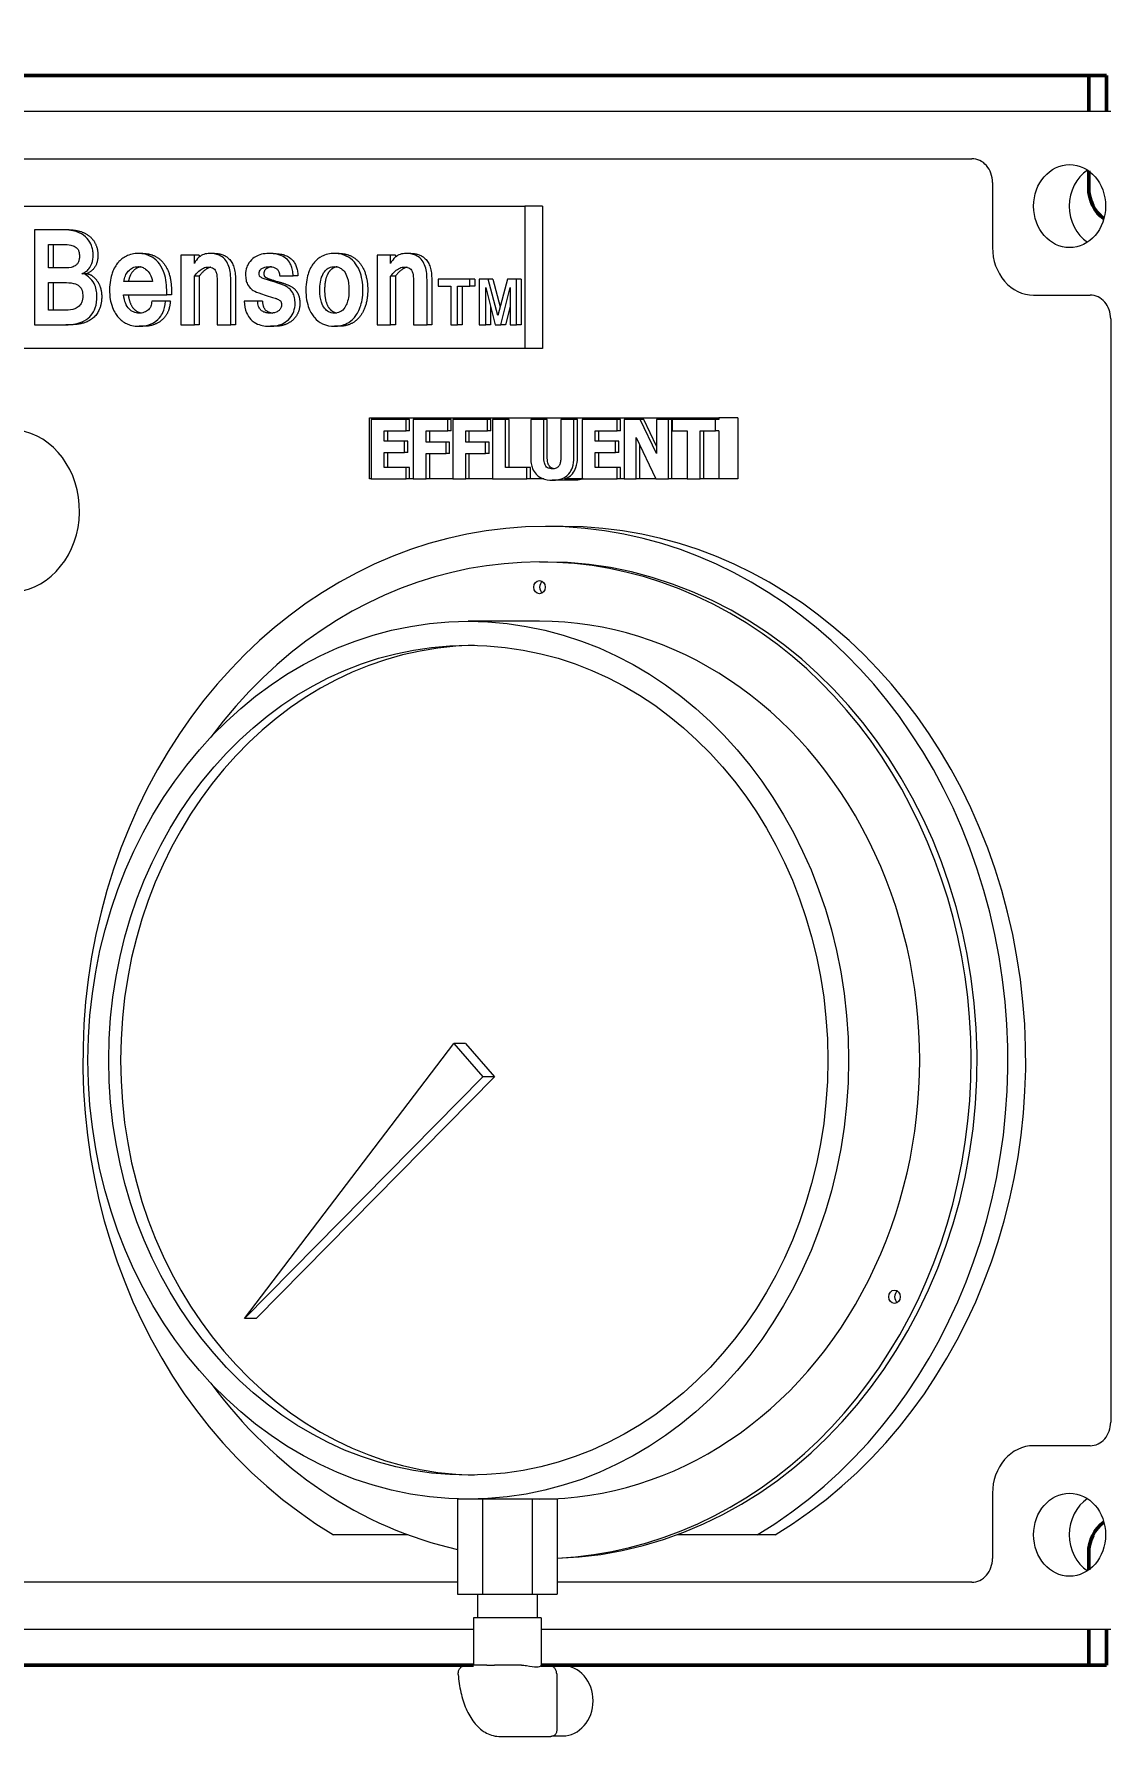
# Model space of a CAD drawing. Header units: inches. Extents: x 17 to 469, y 7 to 301.
# Drawn here: x 348.04 to 353.71, y 99.91 to 108.95 of the extents above; entities that cross this region are included whole.
import ezdxf

# ---------------------------------------------------------------- set-up
doc = ezdxf.new("R2010")
doc.units = ezdxf.units.IN
doc.header["$LTSCALE"] = 14
doc.header["$MEASUREMENT"] = 0
doc.layers.add('Dimension (ANSI)', color=7, linetype='Continuous', lineweight=25)
doc.layers.add('Visible (ANSI)', color=7, linetype='Continuous', lineweight=50)
doc.styles.add('MEMCOR Medium', font='arial.ttf')
doc.dimstyles.new('Default (ANSI)', dxfattribs={"dimscale": 14, "dimtxt": 0.15, "dimasz": 0.098425, "dimexe": 0.125, "dimexo": 0.0625, "dimgap": 0.031496, "dimtad": 0, "dimtih": 1, "dimtoh": 1, "dimdec": 4, "dimrnd": 1e-08, "dimzin": 3, "dimdsep": 46, "dimlunit": 5, "dimtxsty": 'MEMCOR Medium', "dimcen": 0.09, "dimdle": 0.393701, "dimclrd": 256, "dimclre": 256, "dimclrt": 256, "dimadec": 0, "dimazin": 1, "dimtfac": 0.8, "dimtofl": 0, "dimtmove": 0, "dimatfit": 3, "dimfxl": 1, "dimfrac": 1, "dimtolj": 1, "dimtzin": 4, "dimlwd": -1, "dimlwe": -1, "dimarcsym": 0})

# ---------------------------------------------------------------- blocks, each defined once
blk = doc.blocks.new('*D28')
at = {"layer": 'Defpoints', "color": 0, "transparency": 16777216}
for p in [(299.5042, 132.7444), (359.2261, 132.7444), (339.5666, 40.2294)]:
    blk.add_point(p, dxfattribs=at)
at = {"layer": 'Dimension (ANSI)', "transparency": 16777216}
for p, q in [((358.3511, 132.7444), (297.7542, 132.7444)), ((299.5042, 131.3664), (299.5042, 93.6457)), ((299.5042, 41.6073), (299.5042, 79.328)), ((338.6916, 40.2294), (297.7542, 40.2294))]:
    blk.add_line(p, q, dxfattribs=at)
for points in [[(299.2746, 131.3664), (299.7339, 131.3664), (299.5042, 132.7444)], [(299.2746, 41.6073), (299.7339, 41.6073), (299.5042, 40.2294)]]:
    blk.add_solid(points, dxfattribs=at)
at = {"layer": 'Dimension (ANSI)', "transparency": 16777216, "char_height": 2.1, "attachment_point": 5, "style": 'MEMCOR Medium'}
for s, insert in [('\\A1; \\fArial|b0|i0;92{\\H0.8x;\\S1#2;} in', (299.5042, 88.6326)), ('\\A1;[2349.9 mm]{\\P\\fArial|b0|i0;SHIPPING HEIGHT\\P\\fArial|b0|i0;REF.}', (299.5042, 81.4737))]:
    blk.add_mtext(s, dxfattribs=dict(at, insert=insert))

msp = doc.modelspace()

# ---------------------------------------------------------------- linework, layer by layer
at = {"layer": 'Visible (ANSI)'}
for p, q in [((353.595757, 108.729368), (342.510632, 108.729368)), ((353.595757, 108.541868), (353.595757, 108.729368)), ((353.595757, 108.729368), (353.689507, 108.729368)), ((353.689507, 108.729368), (353.689507, 108.541868)), ((353.595757, 108.139368), (353.595757, 108.227102)), ((353.595757, 100.856634), (353.595757, 100.944368)), ((353.595757, 100.354368), (353.595757, 100.541868)), ((353.689507, 100.541868), (353.689507, 100.354368)), ((344.97408, 100.354368), (350.356439, 100.354368)), ((350.711437, 100.354368), (353.595757, 100.354368)), ((353.689507, 100.354368), (353.595757, 100.354368))]:
    msp.add_line(p, q, dxfattribs=at)
at = {"layer": 'Visible (ANSI)', "linetype": 'Continuous', "lineweight": 18}
for p, q in [((342.020148, 108.541868), (353.711491, 108.541868)), ((342.750857, 108.291833), (352.980782, 108.291833)), ((353.089036, 108.166833), (353.089036, 107.823118)), ((345.105364, 108.041833), (350.626276, 108.041833)), ((350.626276, 108.041833), (350.626276, 107.291833)), ((350.720026, 108.041833), (350.626276, 108.041833)), ((350.720026, 108.041833), (350.720026, 107.291833)), ((348.044216, 107.916833), (348.044216, 107.416833)), ((348.200679, 107.916833), (348.044216, 107.916833)), ((348.225679, 107.916833), (348.200679, 107.916833)), ((348.117408, 107.83991), (348.19542, 107.83991)), ((348.117408, 107.715922), (348.117408, 107.83991)), ((348.142408, 107.83991), (348.142408, 107.715922)), ((348.614678, 107.792339), (348.589678, 107.792339)), ((348.885763, 107.784242), (348.814324, 107.784242)), ((348.814324, 107.784242), (348.814324, 107.416833)), ((348.885763, 107.740214), (348.885763, 107.784242)), ((348.910763, 107.784242), (348.885763, 107.784242)), ((348.910763, 107.784242), (348.910763, 107.772955)), ((348.991405, 107.792339), (348.966405, 107.792339)), ((349.301514, 107.792339), (349.276514, 107.792339)), ((349.648439, 107.792339), (349.623439, 107.792339)), ((349.919523, 107.784242), (349.848085, 107.784242)), ((349.848085, 107.784242), (349.848085, 107.416833)), ((349.944523, 107.784242), (349.919523, 107.784242)), ((349.919523, 107.740214), (349.919523, 107.784242)), ((349.944523, 107.784242), (349.944523, 107.772955)), ((350.025165, 107.792339), (350.000165, 107.792339)), ((348.200241, 107.715922), (348.117408, 107.715922)), ((348.318887, 107.685578), (348.293887, 107.685578)), ((348.885763, 107.416833), (348.885763, 107.6724)), ((348.910763, 107.6724), (348.885763, 107.6724)), ((348.910763, 107.6724), (348.910763, 107.416833)), ((349.335243, 107.67493), (349.405804, 107.67493)), ((349.430804, 107.67493), (349.405804, 107.67493)), ((349.944523, 107.6724), (349.919523, 107.6724)), ((349.919523, 107.416833), (349.919523, 107.6724)), ((349.944523, 107.6724), (349.944523, 107.416833)), ((348.117408, 107.639505), (348.200679, 107.639505)), ((348.117408, 107.493756), (348.117408, 107.639505)), ((348.142408, 107.639505), (348.142408, 107.493756)), ((348.665499, 107.644566), (348.513857, 107.644566)), ((348.740005, 107.575234), (348.740005, 107.600031)), ((348.765005, 107.600031), (348.765005, 107.575234)), ((349.005411, 107.651145), (349.005411, 107.416833)), ((349.077287, 107.416833), (349.077287, 107.653675)), ((349.102287, 107.653675), (349.102287, 107.416833)), ((350.039172, 107.651145), (350.039172, 107.416833)), ((350.111048, 107.416833), (350.111048, 107.653675)), ((350.136048, 107.653675), (350.136048, 107.416833)), ((350.337255, 107.656833), (350.170431, 107.656833)), ((350.170431, 107.656833), (350.170431, 107.61991)), ((350.170431, 107.61991), (350.236067, 107.61991)), ((350.236067, 107.61991), (350.236067, 107.416833)), ((350.271199, 107.61991), (350.337255, 107.61991)), ((350.271199, 107.416833), (350.271199, 107.61991)), ((350.296199, 107.61991), (350.296199, 107.416833)), ((350.362255, 107.656833), (350.337255, 107.656833)), ((350.337255, 107.61991), (350.337255, 107.656833)), ((350.362255, 107.61991), (350.337255, 107.61991)), ((350.362255, 107.656833), (350.362255, 107.61991)), ((350.4334, 107.656833), (350.386277, 107.656833)), ((350.386277, 107.656833), (350.386277, 107.416833)), ((350.419937, 107.612622), (350.469163, 107.416833)), ((350.419937, 107.416833), (350.419937, 107.612622)), ((350.4584, 107.656833), (350.4334, 107.656833)), ((350.4841, 107.46493), (350.4334, 107.656833)), ((350.4584, 107.656833), (350.496702, 107.511855)), ((350.53564, 107.656833), (350.4841, 107.46493)), ((350.499246, 107.416833), (350.548683, 107.612622)), ((350.582553, 107.656833), (350.53564, 107.656833)), ((350.548683, 107.612622), (350.548683, 107.416833)), ((350.607553, 107.656833), (350.582553, 107.656833)), ((350.582553, 107.416833), (350.582553, 107.656833)), ((350.607553, 107.656833), (350.607553, 107.416833)), ((348.208568, 107.493756), (348.117408, 107.493756)), ((348.51298, 107.575234), (348.740005, 107.575234)), ((348.734307, 107.541327), (348.661116, 107.541327)), ((348.759307, 107.541327), (348.734307, 107.541327)), ((348.765005, 107.575234), (348.740005, 107.575234)), ((349.219539, 107.541327), (349.1481, 107.541327)), ((349.244539, 107.541327), (349.219539, 107.541327)), ((350.444937, 107.51319), (350.444937, 107.416833)), ((350.548683, 107.513613), (350.524246, 107.416833)), ((353.305542, 107.573118), (353.603208, 107.573118)), ((348.044216, 107.416833), (348.208568, 107.416833)), ((348.233568, 107.416833), (348.208568, 107.416833)), ((348.619937, 107.408736), (348.594937, 107.408736)), ((348.814324, 107.416833), (348.885763, 107.416833)), ((348.910763, 107.416833), (348.885763, 107.416833)), ((349.005411, 107.416833), (349.077287, 107.416833)), ((349.102287, 107.416833), (349.077287, 107.416833)), ((349.311156, 107.408736), (349.286156, 107.408736)), ((349.648439, 107.408736), (349.623439, 107.408736)), ((349.848085, 107.416833), (349.919523, 107.416833)), ((349.944523, 107.416833), (349.919523, 107.416833)), ((350.039172, 107.416833), (350.111048, 107.416833)), ((350.136048, 107.416833), (350.111048, 107.416833)), ((350.236067, 107.416833), (350.271199, 107.416833)), ((350.296199, 107.416833), (350.271199, 107.416833)), ((350.386277, 107.416833), (350.419937, 107.416833)), ((350.444937, 107.416833), (350.419937, 107.416833)), ((350.469163, 107.416833), (350.499246, 107.416833)), ((350.524246, 107.416833), (350.499246, 107.416833)), ((350.548683, 107.416833), (350.582553, 107.416833)), ((350.607553, 107.416833), (350.582553, 107.416833)), ((353.711461, 107.448118), (353.711461, 101.635618)), ((350.626276, 107.291833), (346.025799, 107.291833)), ((350.720026, 107.291833), (350.626276, 107.291833)), ((349.808097, 106.926833), (351.648401, 106.926833)), ((349.808097, 106.604333), (349.808097, 106.926833)), ((350.000664, 106.917333), (349.817464, 106.917333)), ((349.817464, 106.917333), (349.817464, 106.604333)), ((350.019414, 106.917333), (350.000664, 106.917333)), ((350.000664, 106.857726), (350.000664, 106.917333)), ((350.019414, 106.857726), (350.019414, 106.917333)), ((350.220228, 106.917333), (350.038785, 106.917333)), ((350.038785, 106.917333), (350.038785, 106.604333)), ((350.238978, 106.917333), (350.220228, 106.917333)), ((350.220228, 106.857726), (350.220228, 106.917333)), ((350.238978, 106.857726), (350.238978, 106.917333)), ((350.428809, 106.917333), (350.247366, 106.917333)), ((350.247366, 106.917333), (350.247366, 106.604333)), ((350.447559, 106.917333), (350.428809, 106.917333)), ((350.428809, 106.857726), (350.428809, 106.917333)), ((350.447559, 106.857726), (350.447559, 106.917333)), ((350.524042, 106.917333), (350.455946, 106.917333)), ((350.455946, 106.917333), (350.455946, 106.604333)), ((350.542792, 106.917333), (350.524042, 106.917333)), ((350.524042, 106.66394), (350.524042, 106.917333)), ((350.542792, 106.66394), (350.542792, 106.917333)), ((350.725374, 106.917333), (350.657278, 106.917333)), ((350.657278, 106.917333), (350.657278, 106.717459)), ((350.744124, 106.917333), (350.725374, 106.917333)), ((350.725374, 106.722025), (350.725374, 106.917333)), ((350.744124, 106.722025), (350.744124, 106.917333)), ((350.884411, 106.917333), (350.816315, 106.917333)), ((350.816315, 106.917333), (350.816315, 106.722025)), ((350.884411, 106.717713), (350.884411, 106.917333)), ((350.903161, 106.917333), (350.884411, 106.917333)), ((350.903161, 106.717713), (350.903161, 106.917333)), ((351.111883, 106.917333), (350.928683, 106.917333)), ((350.928683, 106.917333), (350.928683, 106.604333)), ((351.130633, 106.917333), (351.111883, 106.917333)), ((351.111883, 106.857726), (351.111883, 106.917333)), ((351.130633, 106.857726), (351.130633, 106.917333)), ((351.233477, 106.917333), (351.150004, 106.917333)), ((351.150004, 106.917333), (351.150004, 106.604333)), ((351.252227, 106.917333), (351.233477, 106.917333)), ((351.320024, 106.738005), (351.233477, 106.917333)), ((351.320024, 106.776855), (351.252227, 106.917333)), ((351.382189, 106.917333), (351.320024, 106.917333)), ((351.320024, 106.917333), (351.320024, 106.738005)), ((351.400939, 106.917333), (351.382189, 106.917333)), ((351.382189, 106.604333), (351.382189, 106.917333)), ((351.400939, 106.604333), (351.400939, 106.917333)), ((351.629651, 106.917333), (351.4012, 106.917333)), ((351.4012, 106.917333), (351.4012, 106.857726)), ((351.648401, 106.917333), (351.629651, 106.917333)), ((351.629651, 106.857726), (351.629651, 106.917333)), ((351.648401, 106.926833), (351.648401, 106.917333)), ((351.748401, 106.926833), (351.648401, 106.926833)), ((351.748401, 106.926833), (351.748401, 106.917333)), ((351.748401, 106.917333), (351.748401, 106.604333)), ((349.88512, 106.802685), (349.88512, 106.857726)), ((349.88512, 106.857726), (350.000664, 106.857726)), ((349.991658, 106.802685), (349.88512, 106.802685)), ((349.90387, 106.802685), (349.90387, 106.857726)), ((350.010408, 106.802685), (349.991658, 106.802685)), ((349.991658, 106.743078), (349.991658, 106.802685)), ((350.019414, 106.857726), (350.000664, 106.857726)), ((350.010408, 106.743078), (350.010408, 106.802685)), ((350.106442, 106.798626), (350.106442, 106.857726)), ((350.106442, 106.857726), (350.220228, 106.857726)), ((350.211222, 106.798626), (350.106442, 106.798626)), ((350.125192, 106.798626), (350.125192, 106.857726)), ((350.211222, 106.739019), (350.211222, 106.798626)), ((350.229972, 106.798626), (350.211222, 106.798626)), ((350.238978, 106.857726), (350.220228, 106.857726)), ((350.229972, 106.739019), (350.229972, 106.798626)), ((350.315022, 106.857726), (350.428809, 106.857726)), ((350.315022, 106.798626), (350.315022, 106.857726)), ((350.419802, 106.798626), (350.315022, 106.798626)), ((350.333772, 106.798626), (350.333772, 106.857726)), ((350.419802, 106.739019), (350.419802, 106.798626)), ((350.438552, 106.798626), (350.419802, 106.798626)), ((350.447559, 106.857726), (350.428809, 106.857726)), ((350.438552, 106.739019), (350.438552, 106.798626)), ((350.99634, 106.802685), (350.99634, 106.857726)), ((350.99634, 106.857726), (351.111883, 106.857726)), ((351.102877, 106.802685), (350.99634, 106.802685)), ((351.01509, 106.802685), (351.01509, 106.857726)), ((351.121627, 106.802685), (351.102877, 106.802685)), ((351.102877, 106.743078), (351.102877, 106.802685)), ((351.130633, 106.857726), (351.111883, 106.857726)), ((351.121627, 106.743078), (351.121627, 106.802685)), ((351.212169, 106.604333), (351.212169, 106.822469)), ((351.212169, 106.822469), (351.316729, 106.604333)), ((351.230919, 106.604333), (351.230919, 106.783352)), ((351.4012, 106.857726), (351.481377, 106.857726)), ((351.481377, 106.857726), (351.481377, 106.604333)), ((351.549473, 106.604333), (351.549473, 106.857726)), ((351.549473, 106.857726), (351.629651, 106.857726)), ((351.568223, 106.604333), (351.568223, 106.857726)), ((351.648401, 106.857726), (351.629651, 106.857726)), ((351.648401, 106.857726), (351.648401, 106.604333)), ((349.88512, 106.66394), (349.88512, 106.743078)), ((349.88512, 106.743078), (349.991658, 106.743078)), ((349.90387, 106.66394), (349.90387, 106.743078)), ((350.010408, 106.743078), (349.991658, 106.743078)), ((350.106442, 106.604333), (350.106442, 106.739019)), ((350.106442, 106.739019), (350.211222, 106.739019)), ((350.125192, 106.604333), (350.125192, 106.739019)), ((350.229972, 106.739019), (350.211222, 106.739019)), ((350.315022, 106.604333), (350.315022, 106.739019)), ((350.315022, 106.739019), (350.419802, 106.739019)), ((350.333772, 106.604333), (350.333772, 106.739019)), ((350.438552, 106.739019), (350.419802, 106.739019)), ((350.99634, 106.743078), (351.102877, 106.743078)), ((350.99634, 106.66394), (350.99634, 106.743078)), ((351.01509, 106.66394), (351.01509, 106.743078)), ((351.121627, 106.743078), (351.102877, 106.743078)), ((349.817464, 106.604333), (349.808097, 106.604333)), ((349.817464, 106.604333), (350.000664, 106.604333)), ((350.000664, 106.66394), (349.88512, 106.66394)), ((350.000664, 106.604333), (350.000664, 106.66394)), ((350.019414, 106.66394), (350.000664, 106.66394)), ((350.019414, 106.604333), (350.000664, 106.604333)), ((350.019414, 106.604333), (350.019414, 106.66394)), ((350.038785, 106.604333), (350.019414, 106.604333)), ((350.038785, 106.604333), (350.106442, 106.604333)), ((350.125192, 106.604333), (350.106442, 106.604333)), ((350.247366, 106.604333), (350.125192, 106.604333)), ((350.247366, 106.604333), (350.315022, 106.604333)), ((350.333772, 106.604333), (350.315022, 106.604333)), ((350.455946, 106.604333), (350.333772, 106.604333)), ((350.455946, 106.604333), (350.63673, 106.604333)), ((350.63673, 106.66394), (350.524042, 106.66394)), ((350.65548, 106.66394), (350.63673, 106.66394)), ((350.63673, 106.604333), (350.63673, 106.66394)), ((350.65548, 106.604333), (350.63673, 106.604333)), ((350.65548, 106.604333), (350.65548, 106.66394)), ((350.725398, 106.604333), (350.65548, 106.604333)), ((350.889595, 106.597738), (350.770845, 106.597738)), ((350.928683, 106.604333), (350.835558, 106.604333)), ((350.928683, 106.604333), (351.111883, 106.604333)), ((351.111883, 106.66394), (350.99634, 106.66394)), ((351.130633, 106.66394), (351.111883, 106.66394)), ((351.111883, 106.604333), (351.111883, 106.66394)), ((351.130633, 106.604333), (351.111883, 106.604333)), ((351.130633, 106.604333), (351.130633, 106.66394)), ((351.150004, 106.604333), (351.130633, 106.604333)), ((351.150004, 106.604333), (351.212169, 106.604333)), ((351.230919, 106.604333), (351.212169, 106.604333)), ((351.316729, 106.604333), (351.230919, 106.604333)), ((351.316729, 106.604333), (351.382189, 106.604333)), ((351.400939, 106.604333), (351.382189, 106.604333)), ((351.481377, 106.604333), (351.400939, 106.604333)), ((351.481377, 106.604333), (351.549473, 106.604333)), ((351.568223, 106.604333), (351.549473, 106.604333)), ((351.648401, 106.604333), (351.568223, 106.604333)), ((351.654651, 106.604333), (351.648401, 106.604333)), ((351.748401, 106.604333), (351.654651, 106.604333)), ((350.828249, 106.354333), (350.734499, 106.354333)), ((350.734499, 106.166833), (350.703249, 106.166833)), ((350.703249, 105.854333), (350.328249, 105.854333)), ((349.149376, 102.180588), (350.251702, 103.630221)), ((350.314202, 103.630221), (350.251702, 103.630221)), ((350.251702, 103.630221), (350.404795, 103.453445)), ((350.314202, 103.630221), (350.467295, 103.453445)), ((350.404795, 103.453445), (349.149376, 102.180588)), ((350.467295, 103.453445), (349.211876, 102.180588)), ((350.467295, 103.453445), (350.404795, 103.453445)), ((349.211876, 102.180588), (349.149376, 102.180588)), ((353.603208, 101.510618), (353.305542, 101.510618)), ((353.089036, 101.260618), (353.089036, 100.916903)), ((350.328249, 101.229333), (350.271707, 101.229333)), ((350.271707, 101.229333), (350.271707, 100.729333)), ((350.402823, 101.229333), (350.328249, 101.229333)), ((350.402823, 101.229333), (350.402823, 100.729333)), ((350.665054, 101.229333), (350.402823, 101.229333)), ((350.665054, 101.229333), (350.665054, 100.729333)), ((350.79617, 101.229333), (350.665054, 101.229333)), ((350.79617, 101.229333), (350.79617, 100.729333)), ((350.0099, 101.041903), (349.618533, 101.041903)), ((351.850465, 101.041903), (351.427847, 101.041903)), ((351.944215, 101.041903), (351.850465, 101.041903)), ((350.271707, 100.791903), (345.058812, 100.791903)), ((350.271707, 100.729333), (350.402823, 100.729333)), ((350.376958, 100.729333), (350.376958, 100.604333)), ((350.402823, 100.729333), (350.665054, 100.729333)), ((350.665054, 100.729333), (350.79617, 100.729333)), ((350.690919, 100.729333), (350.690919, 100.604333)), ((352.980782, 100.791903), (350.79617, 100.791903)), ((350.356439, 100.541868), (344.97408, 100.541868)), ((350.711437, 100.604333), (350.356439, 100.604333)), ((350.356439, 100.604333), (350.356439, 100.354333)), ((350.711437, 100.604333), (350.711437, 100.353684)), ((353.711491, 100.541868), (350.711437, 100.541868)), ((350.425551, 100.354333), (350.320634, 100.354333)), ((350.571317, 100.354333), (350.4664, 100.354333)), ((350.607903, 100.354333), (350.571317, 100.354333)), ((350.747896, 100.354333), (350.711437, 100.354333)), ((350.762893, 100.352093), (350.825054, 100.352093)), ((350.794146, 100.308083), (350.794146, 100.0094)), ((350.492481, 99.979333), (350.763018, 99.979333)), ((350.775423, 99.981573), (350.825054, 99.981573))]:
    msp.add_line(p, q, dxfattribs=at)
for centre, major_axis, start_param, end_param in [((352.980782, 108.166833), (0, 0.125), 4.71238898, 6.28318531), ((353.682485, 108.041868), (0, -0.21875), 3.65927979, 5.76549818), ((353.305542, 107.823118), (0, -0.25), 4.71238898, 6.28318531), ((353.603208, 107.448118), (0, 0.125), 4.71238898, 6.28318531), ((347.909152, 106.436442), (0, 0.42942), 3.2341876, 6.15298238), ((350.703249, 103.541833), (0, 2.625), 3.1824788, 7.14836042), ((350.734499, 103.541833), (0, 2.8125), 3.61752935, 8.94884126), ((350.828249, 103.541833), (0, 2.8125), 3.61752935, 6.28318531), ((350.734499, 103.541833), (0, 2.625), 3.1687243, 6.28318531), ((350.734499, 106.034229), (0, -0.035), 3.68317357, 5.74160439), ((350.703249, 103.541833), (0, 2.3125), 3.14159265, 6.28318531), ((350.390749, 103.541833), (0, 2.186419), 0.01650463, 3.12508802), ((352.603796, 102.295635), (0, -0.035), 3.68317357, 5.74160439), ((350.703249, 103.541833), (0, -2.625), 5.41801019, 6.09219719), ((353.603208, 101.635618), (0, -0.125), 0, 1.57079633), ((353.305542, 101.260618), (0, 0.25), 0, 1.57079633), ((353.682485, 101.041868), (0, -0.21875), 3.65927979, 5.76549818), ((352.980782, 100.916903), (0, -0.125), 0, 1.57079633), ((350.825054, 100.166833), (0, -0.18526), 0, 3.14159265)]:
    msp.add_ellipse(centre, major_axis=major_axis, ratio=0.8660254, start_param=start_param, end_param=end_param, dxfattribs=at)
for centre, major_axis in [((353.494985, 108.041868), (0, 0.21875)), ((350.703249, 106.034229), (0, -0.035)), ((350.328249, 103.541833), (0, 2.3125)), ((350.328249, 103.541833), (0, 2.186419)), ((352.572546, 102.295635), (0, -0.035)), ((353.494985, 101.041868), (0, 0.21875))]:
    msp.add_ellipse(centre, major_axis=major_axis, ratio=0.8660254, dxfattribs=at)
at = {"layer": 'Visible (ANSI)'}
for centre, start_param, end_param in [((353.760302, 108.139368), 1.57079633, 2.60184541), ((353.760302, 100.944368), 0.53974724, 1.57079633)]:
    msp.add_ellipse(centre, major_axis=(0, 0.19), ratio=0.8660254, start_param=start_param, end_param=end_param, dxfattribs=at)
at = {"layer": 'Visible (ANSI)', "linetype": 'Continuous', "lineweight": 18}
for points, degree, knots in [([(348.35276, 107.784242), (348.35276, 107.792915), (348.352076, 107.801539), (348.349136, 107.818217), (348.346967, 107.826131), (348.339878, 107.844554), (348.332822, 107.858586), (348.309705, 107.883803), (348.29576, 107.894105), (348.259977, 107.910071), (348.234832, 107.916833), (348.200679, 107.916833)], 3, [-1.37022204, -1.37022204, -1.37022204, -1.37022204, -1.13367687, -1.13367687, -0.90603204, -0.90603204, -0.58386018, -0.58386018, -0.30050429, -0.30050429, 0, 0, 0, 0]), ([(348.19542, 107.83991), (348.208516, 107.83991), (348.223227, 107.839045), (348.242461, 107.834474), (348.251138, 107.83186), (348.264286, 107.823695), (348.268014, 107.819886), (348.274334, 107.811647), (348.276268, 107.806892), (348.279726, 107.795106), (348.280445, 107.786656), (348.280445, 107.778675)], 3, [-0.217883978, -0.217883978, -0.217883978, -0.217883978, -0.151492323, -0.151492323, -0.118749394, -0.118749394, -0.094641913, -0.094641913, -0.060812242, -0.060812242, 0, 0, 0, 0]), ([(348.280445, 107.778675), (348.280445, 107.772582), (348.279999, 107.766394), (348.277862, 107.755251), (348.276334, 107.75022), (348.271621, 107.740425), (348.268401, 107.736006), (348.261076, 107.729305), (348.255771, 107.725472), (348.233302, 107.717439), (348.216556, 107.715922), (348.200241, 107.715922)], 3, [-0.570946972, -0.570946972, -0.570946972, -0.570946972, -0.453612383, -0.453612383, -0.351244571, -0.351244571, -0.237936486, -0.237936486, -0.143553355, -0.143553355, 0, 0, 0, 0]), ([(348.292716, 107.685558), (348.29997, 107.688431), (348.30703, 107.692048), (348.319606, 107.700769), (348.325142, 107.705673), (348.337064, 107.719703), (348.342377, 107.729255), (348.350936, 107.754009), (348.35276, 107.769168), (348.35276, 107.784242)], 3, [-0.332004447, -0.332004447, -0.332004447, -0.332004447, -0.264558277, -0.264558277, -0.202993513, -0.202993513, -0.114860808, -0.114860808, 0, 0, 0, 0]), ([(348.589678, 107.792339), (348.578848, 107.792339), (348.568078, 107.791227), (348.545913, 107.786157), (348.536151, 107.782355), (348.511204, 107.769955), (348.496473, 107.758642), (348.473599, 107.731972), (348.46207, 107.714727), (348.445472, 107.667503), (348.43935, 107.639171), (348.43935, 107.600537)], 3, [-1.49193162, -1.49193162, -1.49193162, -1.49193162, -1.29030138, -1.29030138, -1.0712515, -1.0712515, -0.64119148, -0.64119148, -0.29439022, -0.29439022, 0, 0, 0, 0]), ([(348.740005, 107.600031), (348.740005, 107.617507), (348.738762, 107.635037), (348.732345, 107.672585), (348.727354, 107.687473), (348.714927, 107.719224), (348.704515, 107.734916), (348.682338, 107.760554), (348.668074, 107.771302), (348.637973, 107.785592), (348.61777, 107.792339), (348.589678, 107.792339)], 3, [-0.953742878, -0.953742878, -0.953742878, -0.953742878, -0.864238922, -0.864238922, -0.757751945, -0.757751945, -0.52950742, -0.52950742, -0.247180323, -0.247180323, 0, 0, 0, 0]), ([(348.966405, 107.792339), (348.955984, 107.792339), (348.945599, 107.790878), (348.926363, 107.784056), (348.91782, 107.779103), (348.90009, 107.763675), (348.892131, 107.752631), (348.885763, 107.740214)], 3, [-0.286997863, -0.286997863, -0.286997863, -0.286997863, -0.195305384, -0.195305384, -0.109970073, -0.109970073, 0, 0, 0, 0]), ([(349.077287, 107.653675), (349.077287, 107.667996), (349.0764, 107.68261), (349.072137, 107.708743), (349.069097, 107.720649), (349.059872, 107.743152), (349.053715, 107.753412), (349.037353, 107.771338), (349.027526, 107.778135), (349.000818, 107.789909), (348.983356, 107.792339), (348.966405, 107.792339)], 3, [-0.549838036, -0.549838036, -0.549838036, -0.549838036, -0.440760651, -0.440760651, -0.347374274, -0.347374274, -0.251258835, -0.251258835, -0.149149172, -0.149149172, 0, 0, 0, 0]), ([(349.276514, 107.792339), (349.264178, 107.792339), (349.251845, 107.791006), (349.226051, 107.784323), (349.215446, 107.779175), (349.199912, 107.770261), (349.188937, 107.762706), (349.170256, 107.740117), (349.165065, 107.72921), (349.157537, 107.708325), (349.155551, 107.695365), (349.155551, 107.682015)], 3, [-0.380184833, -0.380184833, -0.380184833, -0.380184833, -0.319898495, -0.319898495, -0.251008997, -0.251008997, -0.172372504, -0.172372504, -0.101722902, -0.101722902, 0, 0, 0, 0]), ([(349.405804, 107.67493), (349.40558, 107.684957), (349.404661, 107.695029), (349.401066, 107.713646), (349.398577, 107.72222), (349.390254, 107.741665), (349.383729, 107.751518), (349.365586, 107.769777), (349.353928, 107.776796), (349.321085, 107.789788), (349.298071, 107.792339), (349.276514, 107.792339)], 3, [-0.545887419, -0.545887419, -0.545887419, -0.545887419, -0.469637173, -0.469637173, -0.400904814, -0.400904814, -0.30477701, -0.30477701, -0.189676686, -0.189676686, 0, 0, 0, 0]), ([(349.623439, 107.792339), (349.611926, 107.792339), (349.600445, 107.791213), (349.576515, 107.785864), (349.566193, 107.781766), (349.54296, 107.770206), (349.529526, 107.759804), (349.507788, 107.734295), (349.496235, 107.716766), (349.479708, 107.670014), (349.473111, 107.641304), (349.473111, 107.600537)], 3, [-1.56801299, -1.56801299, -1.56801299, -1.56801299, -1.35973826, -1.35973826, -1.12707481, -1.12707481, -0.69333235, -0.69333235, -0.31064426, -0.31064426, 0, 0, 0, 0]), ([(349.773766, 107.600537), (349.773766, 107.617976), (349.772528, 107.635482), (349.76615, 107.672652), (349.761221, 107.687399), (349.747613, 107.72197), (349.736262, 107.737244), (349.716099, 107.760554), (349.701835, 107.771302), (349.671734, 107.785592), (349.651531, 107.792339), (349.623439, 107.792339)], 3, [-0.854658685, -0.854658685, -0.854658685, -0.854658685, -0.788718433, -0.788718433, -0.711388555, -0.711388555, -0.52950742, -0.52950742, -0.247180323, -0.247180323, 0, 0, 0, 0]), ([(350.000165, 107.792339), (349.989745, 107.792339), (349.97936, 107.790878), (349.960124, 107.784056), (349.951581, 107.779103), (349.933851, 107.763675), (349.925892, 107.752631), (349.919523, 107.740214)], 3, [-0.286997863, -0.286997863, -0.286997863, -0.286997863, -0.195305384, -0.195305384, -0.109970073, -0.109970073, 0, 0, 0, 0]), ([(350.111048, 107.653675), (350.111048, 107.667996), (350.110161, 107.68261), (350.105897, 107.708743), (350.102858, 107.720649), (350.093633, 107.743152), (350.087476, 107.753412), (350.071114, 107.771338), (350.061287, 107.778135), (350.034579, 107.789909), (350.017116, 107.792339), (350.000165, 107.792339)], 3, [-0.549838036, -0.549838036, -0.549838036, -0.549838036, -0.440760651, -0.440760651, -0.347374274, -0.347374274, -0.251258835, -0.251258835, -0.149149172, -0.149149172, 0, 0, 0, 0]), ([(348.37292, 107.566631), (348.37292, 107.578402), (348.371651, 107.589992), (348.366589, 107.613089), (348.362927, 107.623724), (348.351308, 107.6458), (348.342069, 107.658469), (348.319274, 107.677707), (348.312622, 107.680988), (348.303395, 107.684646), (348.298115, 107.685741), (348.292716, 107.685558)], 3, [-0.236404936, -0.236404936, -0.236404936, -0.236404936, -0.1893821, -0.1893821, -0.141231453, -0.141231453, -0.08584592, -0.08584592, -0.047520192, -0.047520192, 0, 0, 0, 0]), ([(348.318887, 107.685578), (348.333253, 107.685578), (348.36505, 107.661266), (348.387402, 107.627865), (348.39792, 107.58738), (348.39792, 107.566631)], 2, [0.03921569, 0.03921569, 0.03921569, 1, 2, 3, 4, 4, 4]), ([(348.513857, 107.644566), (348.515448, 107.655132), (348.518192, 107.665353), (348.526463, 107.684025), (348.531683, 107.692137), (348.545063, 107.707011), (348.552578, 107.712716), (348.569976, 107.721063), (348.579693, 107.723007), (348.589678, 107.723007)], 3, [-0.311667492, -0.311667492, -0.311667492, -0.311667492, -0.237050543, -0.237050543, -0.16576507, -0.16576507, -0.087852602, -0.087852602, 0, 0, 0, 0]), ([(348.602179, 107.721925), (348.581109, 107.718154), (348.544116, 107.679485), (348.538857, 107.644566)], 2, [0.22302545, 0.22302545, 0.22302545, 1, 2, 2, 2]), ([(348.589678, 107.723007), (348.596786, 107.723007), (348.603829, 107.722028), (348.617206, 107.717652), (348.623319, 107.714441), (348.639551, 107.702158), (348.646848, 107.691761), (348.65828, 107.672441), (348.662898, 107.65894), (348.665499, 107.644566)], 3, [-0.251457438, -0.251457438, -0.251457438, -0.251457438, -0.21404187, -0.21404187, -0.178283825, -0.178283825, -0.111899249, -0.111899249, 0, 0, 0, 0]), ([(348.885763, 107.6724), (348.893023, 107.682096), (348.901104, 107.691438), (348.917264, 107.705862), (348.925335, 107.71157), (348.941895, 107.719016), (348.950065, 107.720983), (348.958516, 107.720983)], 3, [-0.254147783, -0.254147783, -0.254147783, -0.254147783, -0.156374809, -0.156374809, -0.074354364, -0.074354364, 0, 0, 0, 0]), ([(348.958516, 107.720983), (348.963872, 107.720983), (348.969389, 107.720477), (348.979097, 107.717911), (348.983465, 107.716054), (348.991113, 107.710491), (348.993635, 107.707439), (348.998415, 107.700092), (349.000441, 107.694321), (349.004529, 107.677583), (349.005411, 107.664254), (349.005411, 107.651145)], 3, [-0.243715019, -0.243715019, -0.243715019, -0.243715019, -0.209104446, -0.209104446, -0.179401679, -0.179401679, -0.150757457, -0.150757457, -0.099891353, -0.099891353, 0, 0, 0, 0]), ([(349.155551, 107.682015), (349.155551, 107.672193), (349.156261, 107.66211), (349.159597, 107.645414), (349.161911, 107.63743), (349.172028, 107.61772), (349.179314, 107.61074), (349.191026, 107.600658), (349.203927, 107.589414), (349.258983, 107.57321)], 3, [-1.28758631, -1.28758631, -1.28758631, -1.28758631, -1.00763885, -1.00763885, -0.79953504, -0.79953504, -0.49991727, -0.49991727, 0, 0, 0, 0]), ([(349.306317, 107.642542), (349.275813, 107.650995), (349.259743, 107.656242), (349.240849, 107.66386), (349.236345, 107.666335), (349.231917, 107.669767), (349.230554, 107.670997), (349.229043, 107.673067), (349.228594, 107.67384), (349.226965, 107.678543), (349.226989, 107.682912), (349.226989, 107.687076)], 3, [-0.131420243, -0.131420243, -0.131420243, -0.131420243, -0.085737183, -0.085737183, -0.052375851, -0.052375851, -0.038599816, -0.038599816, -0.031728135, -0.031728135, 0, 0, 0, 0]), ([(349.226989, 107.687076), (349.226989, 107.689237), (349.227171, 107.691383), (349.227957, 107.695522), (349.228537, 107.697472), (349.230786, 107.702841), (349.232877, 107.705841), (349.239277, 107.7124), (349.244166, 107.715379), (349.258835, 107.721705), (349.270031, 107.723007), (349.280459, 107.723007)], 3, [-0.199332402, -0.199332402, -0.199332402, -0.199332402, -0.182867861, -0.182867861, -0.167049192, -0.167049192, -0.137423155, -0.137423155, -0.091748754, -0.091748754, 0, 0, 0, 0]), ([(349.292627, 107.722268), (349.276907, 107.720342), (349.251989, 107.703776), (349.251989, 107.687076)], 2, [0.27717625, 0.27717625, 0.27717625, 1, 2, 2, 2]), ([(349.280459, 107.723007), (349.290946, 107.723007), (349.301252, 107.721555), (349.314631, 107.715416), (349.318884, 107.712579), (349.326099, 107.705095), (349.328873, 107.700736), (349.333588, 107.689256), (349.33485, 107.682104), (349.335243, 107.67493)], 3, [-0.223385569, -0.223385569, -0.223385569, -0.223385569, -0.140059831, -0.140059831, -0.096765916, -0.096765916, -0.05477189, -0.05477189, 0, 0, 0, 0]), ([(349.546741, 107.600537), (349.546741, 107.614021), (349.547505, 107.627999), (349.551808, 107.654986), (349.554984, 107.665166), (349.563243, 107.686321), (349.569152, 107.694875), (349.581759, 107.709458), (349.589114, 107.714114), (349.604067, 107.721206), (349.61366, 107.723007), (349.623439, 107.723007)], 3, [-0.22807944, -0.22807944, -0.22807944, -0.22807944, -0.205294754, -0.205294754, -0.181748055, -0.181748055, -0.142221383, -0.142221383, -0.086038211, -0.086038211, 0, 0, 0, 0]), ([(349.635819, 107.721929), (349.626055, 107.720195), (349.603735, 107.708331), (349.583136, 107.677967), (349.571741, 107.63242), (349.571741, 107.600537)], 2, [0.38328199, 0.38328199, 0.38328199, 1, 2, 3, 4, 4, 4]), ([(349.623439, 107.723007), (349.628828, 107.723007), (349.634186, 107.722431), (349.646075, 107.719581), (349.650977, 107.717316), (349.66174, 107.711671), (349.668301, 107.706061), (349.681474, 107.689622), (349.686899, 107.678281), (349.69715, 107.647503), (349.700136, 107.626285), (349.700136, 107.600537)], 3, [-0.485256347, -0.485256347, -0.485256347, -0.485256347, -0.453784115, -0.453784115, -0.414355835, -0.414355835, -0.320828378, -0.320828378, -0.196193606, -0.196193606, 0, 0, 0, 0]), ([(349.919523, 107.6724), (349.926784, 107.682096), (349.934865, 107.691438), (349.951025, 107.705862), (349.959096, 107.71157), (349.975656, 107.719016), (349.983826, 107.720983), (349.992277, 107.720983)], 3, [-0.254147783, -0.254147783, -0.254147783, -0.254147783, -0.156374809, -0.156374809, -0.074354364, -0.074354364, 0, 0, 0, 0]), ([(349.992277, 107.720983), (349.997632, 107.720983), (350.00315, 107.720477), (350.012858, 107.717911), (350.017226, 107.716054), (350.024874, 107.710491), (350.027396, 107.707439), (350.032176, 107.700092), (350.034202, 107.694321), (350.03829, 107.677583), (350.039172, 107.664254), (350.039172, 107.651145)], 3, [-0.243715019, -0.243715019, -0.243715019, -0.243715019, -0.209104446, -0.209104446, -0.179401679, -0.179401679, -0.150757457, -0.150757457, -0.099891353, -0.099891353, 0, 0, 0, 0]), ([(348.200679, 107.639505), (348.216038, 107.639505), (348.233875, 107.638519), (348.253546, 107.633584), (348.26435, 107.630737), (348.277077, 107.622733), (348.282087, 107.619079), (348.290871, 107.607253), (348.293071, 107.601338), (348.297096, 107.587059), (348.297976, 107.576578), (348.297976, 107.566631)], 3, [-0.627216897, -0.627216897, -0.627216897, -0.627216897, -0.26355814, -0.26355814, -0.153530989, -0.153530989, -0.114232774, -0.114232774, -0.075797609, -0.075797609, 0, 0, 0, 0]), ([(348.43935, 107.600537), (348.43935, 107.583774), (348.440486, 107.566883), (348.445057, 107.53954), (348.44832, 107.524423), (348.464426, 107.482676), (348.476048, 107.466726), (348.497628, 107.441848), (348.51249, 107.43065), (348.543543, 107.41597), (348.564795, 107.408736), (348.594937, 107.408736)], 3, [-1.15207317, -1.15207317, -1.15207317, -1.15207317, -0.93289171, -0.93289171, -0.78803686, -0.78803686, -0.5752915, -0.5752915, -0.26521632, -0.26521632, 0, 0, 0, 0]), ([(349.416323, 107.528675), (349.416323, 107.538972), (349.415492, 107.549405), (349.410961, 107.570773), (349.407512, 107.578763), (349.39809, 107.596347), (349.39036, 107.603563), (349.378755, 107.613198), (349.363022, 107.626778), (349.306317, 107.642542)], 3, [-1.26579165, -1.26579165, -1.26579165, -1.26579165, -1.09964579, -1.09964579, -0.91097669, -0.91097669, -0.51319308, -0.51319308, 0, 0, 0, 0]), ([(349.473111, 107.600537), (349.473111, 107.583115), (349.47429, 107.56555), (349.48024, 107.530033), (349.484645, 107.51576), (349.498345, 107.48038), (349.509282, 107.464961), (349.53042, 107.44054), (349.544726, 107.429762), (349.580719, 107.412692), (349.601862, 107.408736), (349.623439, 107.408736)], 3, [-0.559807611, -0.559807611, -0.559807611, -0.559807611, -0.508752242, -0.508752242, -0.453813618, -0.453813618, -0.343491309, -0.343491309, -0.189844967, -0.189844967, 0, 0, 0, 0]), ([(349.623439, 107.478068), (349.617824, 107.478068), (349.612207, 107.478632), (349.600117, 107.481522), (349.595245, 107.483802), (349.583985, 107.489973), (349.577083, 107.496155), (349.56585, 107.51054), (349.559786, 107.520414), (349.550068, 107.552235), (349.546741, 107.572371), (349.546741, 107.600537)], 3, [-0.87203894, -0.87203894, -0.87203894, -0.87203894, -0.787716776, -0.787716776, -0.686621698, -0.686621698, -0.437031514, -0.437031514, -0.214626715, -0.214626715, 0, 0, 0, 0]), ([(349.571741, 107.600537), (349.571741, 107.568655), (349.583136, 107.522096), (349.603735, 107.492744), (349.625802, 107.480825), (349.63582, 107.479104)], 2, [0, 0, 0, 1, 2, 3, 3.62422726, 3.62422726, 3.62422726]), ([(349.623439, 107.408736), (349.634735, 107.408736), (349.64599, 107.409849), (349.669836, 107.415159), (349.680076, 107.419271), (349.703178, 107.430632), (349.716812, 107.441179), (349.73882, 107.466949), (349.750576, 107.484645), (349.767217, 107.531703), (349.773766, 107.560336), (349.773766, 107.600537)], 3, [-1.52764829, -1.52764829, -1.52764829, -1.52764829, -1.33812293, -1.33812293, -1.12021306, -1.12021306, -0.68610543, -0.68610543, -0.3063334, -0.3063334, 0, 0, 0, 0]), ([(349.700136, 107.600537), (349.700136, 107.586973), (349.699307, 107.573045), (349.694682, 107.545163), (349.691195, 107.534619), (349.685218, 107.519402), (349.680322, 107.509207), (349.665246, 107.491762), (349.657971, 107.487061), (349.642822, 107.479871), (349.633224, 107.478068), (349.623439, 107.478068)], 3, [-0.322924908, -0.322924908, -0.322924908, -0.322924908, -0.268030343, -0.268030343, -0.208102325, -0.208102325, -0.144086963, -0.144086963, -0.086096364, -0.086096364, 0, 0, 0, 0]), ([(348.208568, 107.416833), (348.226349, 107.416833), (348.244521, 107.418266), (348.276906, 107.425182), (348.291661, 107.430105), (348.322512, 107.446741), (348.333682, 107.457409), (348.350936, 107.477625), (348.358447, 107.490981), (348.370367, 107.525246), (348.37292, 107.545955), (348.37292, 107.566631)], 3, [-0.534957751, -0.534957751, -0.534957751, -0.534957751, -0.44787355, -0.44787355, -0.373731161, -0.373731161, -0.28123866, -0.28123866, -0.157548974, -0.157548974, 0, 0, 0, 0]), ([(348.297976, 107.566631), (348.297976, 107.560596), (348.297516, 107.554537), (348.29541, 107.543269), (348.293884, 107.538086), (348.288705, 107.526339), (348.28462, 107.520453), (348.272947, 107.509012), (348.265091, 107.504494), (348.241807, 107.495475), (348.224425, 107.493756), (348.208568, 107.493756)], 3, [-0.361217471, -0.361217471, -0.361217471, -0.361217471, -0.315406386, -0.315406386, -0.273717942, -0.273717942, -0.215356644, -0.215356644, -0.139521638, -0.139521638, 0, 0, 0, 0]), ([(348.594937, 107.478068), (348.584528, 107.478068), (348.574212, 107.479827), (348.558156, 107.487031), (348.549719, 107.49196), (348.53605, 107.507158), (348.528941, 107.516439), (348.520008, 107.540334), (348.51434, 107.556913), (348.51298, 107.575234)], 3, [-1.96156648, -1.96156648, -1.96156648, -1.96156648, -1.05825772, -1.05825772, -0.46701751, -0.46701751, -0.14011971, -0.14011971, 0, 0, 0, 0]), ([(348.53798, 107.575234), (348.539295, 107.557521), (348.55332, 107.516529), (348.575233, 107.49072), (348.597477, 107.480527), (348.607144, 107.479024)], 2, [0, 0, 0, 1, 2, 3, 3.61124941, 3.61124941, 3.61124941]), ([(348.594937, 107.408736), (348.60769, 107.408736), (348.620371, 107.410074), (348.642674, 107.41532), (348.654718, 107.419131), (348.676992, 107.431008), (348.68994, 107.439393), (348.711585, 107.464744), (348.71729, 107.475556), (348.727592, 107.497046), (348.73205, 107.518161), (348.734307, 107.541327)], 3, [-0.510586724, -0.510586724, -0.510586724, -0.510586724, -0.395857325, -0.395857325, -0.305816844, -0.305816844, -0.233792858, -0.233792858, -0.177640706, -0.177640706, 0, 0, 0, 0]), ([(348.661116, 107.541327), (348.660689, 107.530487), (348.659414, 107.521062), (348.656551, 107.513195), (348.654409, 107.507424), (348.64313, 107.494458), (348.636241, 107.489347), (348.620703, 107.481873), (348.609131, 107.478068), (348.594937, 107.478068)], 3, [-1.35675121, -1.35675121, -1.35675121, -1.35675121, -0.38738366, -0.38738366, -0.25082013, -0.25082013, -0.12489258, -0.12489258, 0, 0, 0, 0]), ([(349.1481, 107.541327), (349.149223, 107.520103), (349.152873, 107.49871), (349.166319, 107.46647), (349.173577, 107.454931), (349.193403, 107.434065), (349.205775, 107.426078), (349.24026, 107.411636), (349.263776, 107.408736), (349.286156, 107.408736)], 3, [-0.594380343, -0.594380343, -0.594380343, -0.594380343, -0.432514362, -0.432514362, -0.322211878, -0.322211878, -0.196916309, -0.196916309, 0, 0, 0, 0]), ([(349.285718, 107.478068), (349.278742, 107.478068), (349.271603, 107.478609), (349.258913, 107.481226), (349.253124, 107.483088), (349.242439, 107.488667), (349.237606, 107.492313), (349.229333, 107.501872), (349.226194, 107.507488), (349.220874, 107.522454), (349.219669, 107.531959), (349.219539, 107.541327)], 3, [-0.287669746, -0.287669746, -0.287669746, -0.287669746, -0.226284129, -0.226284129, -0.174290962, -0.174290962, -0.123175282, -0.123175282, -0.071392159, -0.071392159, 0, 0, 0, 0]), ([(349.258983, 107.57321), (349.306071, 107.558602), (349.314801, 107.555466), (349.326402, 107.550915), (349.332134, 107.548124), (349.338259, 107.543291), (349.339998, 107.541653), (349.342088, 107.538655), (349.343041, 107.536985), (349.344636, 107.530626), (349.344885, 107.526673), (349.344885, 107.523108)], 3, [-0.257258169, -0.257258169, -0.257258169, -0.257258169, -0.188139614, -0.188139614, -0.088980101, -0.088980101, -0.05025383, -0.05025383, -0.027166149, -0.027166149, 0, 0, 0, 0]), ([(349.344885, 107.523108), (349.344885, 107.520097), (349.344608, 107.517115), (349.343429, 107.511313), (349.342556, 107.508566), (349.339073, 107.500675), (349.335734, 107.496196), (349.329003, 107.48958), (349.324348, 107.48564), (349.306552, 107.479106), (349.295671, 107.478068), (349.285718, 107.478068)], 3, [-0.374073525, -0.374073525, -0.374073525, -0.374073525, -0.320709979, -0.320709979, -0.268475703, -0.268475703, -0.163784914, -0.163784914, -0.087573633, -0.087573633, 0, 0, 0, 0]), ([(349.286156, 107.408736), (349.298673, 107.408736), (349.311191, 107.410015), (349.337211, 107.416335), (349.347983, 107.421162), (349.367925, 107.431879), (349.379134, 107.440314), (349.399632, 107.463641), (349.405559, 107.476445), (349.413976, 107.499695), (349.416323, 107.51392), (349.416323, 107.528675)], 3, [-0.343256409, -0.343256409, -0.343256409, -0.343256409, -0.303581547, -0.303581547, -0.258977781, -0.258977781, -0.192017911, -0.192017911, -0.112431426, -0.112431426, 0, 0, 0, 0]), ([(350.657278, 106.717459), (350.657278, 106.706954), (350.657982, 106.696354), (350.661235, 106.676822), (350.663581, 106.667818), (350.671438, 106.648024), (350.677521, 106.638089), (350.691134, 106.62336), (350.700726, 106.614595), (350.733457, 106.600314), (350.752471, 106.597738), (350.770845, 106.597738)], 3, [-0.821877976, -0.821877976, -0.821877976, -0.821877976, -0.654433498, -0.654433498, -0.504909579, -0.504909579, -0.307478412, -0.307478412, -0.16166829, -0.16166829, 0, 0, 0, 0]), ([(350.770845, 106.657345), (350.766301, 106.657345), (350.761675, 106.657769), (350.753387, 106.659811), (350.749642, 106.661268), (350.742528, 106.665695), (350.73935, 106.668647), (350.73431, 106.675692), (350.731492, 106.68076), (350.726277, 106.699102), (350.725374, 106.711029), (350.725374, 106.722025)], 3, [-0.357819749, -0.357819749, -0.357819749, -0.357819749, -0.281802872, -0.281802872, -0.21609433, -0.21609433, -0.146681317, -0.146681317, -0.083787292, -0.083787292, 0, 0, 0, 0]), ([(350.780193, 106.658026), (350.778776, 106.658245), (350.777369, 106.658522), (350.772137, 106.659811), (350.768392, 106.661268), (350.761278, 106.665695), (350.7581, 106.668647), (350.75306, 106.675692), (350.750242, 106.68076), (350.745027, 106.699102), (350.744124, 106.711029), (350.744124, 106.722025)], 3, [-0.305563472, -0.305563472, -0.305563472, -0.305563472, -0.281802872, -0.281802872, -0.21609433, -0.21609433, -0.146681317, -0.146681317, -0.083787292, -0.083787292, 0, 0, 0, 0]), ([(350.816315, 106.722025), (350.816315, 106.714455), (350.815907, 106.706586), (350.813846, 106.693106), (350.812398, 106.687004), (350.807994, 106.676338), (350.805458, 106.672438), (350.799261, 106.665677), (350.795346, 106.662991), (350.784667, 106.658308), (350.777645, 106.657345), (350.770845, 106.657345)], 3, [-0.217363441, -0.217363441, -0.217363441, -0.217363441, -0.17163752, -0.17163752, -0.134758966, -0.134758966, -0.100390194, -0.100390194, -0.059831536, -0.059831536, 0, 0, 0, 0]), ([(350.770845, 106.597738), (350.78182, 106.597738), (350.792974, 106.598626), (350.813163, 106.602821), (350.822429, 106.605825), (350.843684, 106.616656), (350.85232, 106.624582), (350.866488, 106.641442), (350.872442, 106.652419), (350.882329, 106.68145), (350.884411, 106.699715), (350.884411, 106.717713)], 3, [-0.433604472, -0.433604472, -0.433604472, -0.433604472, -0.370673963, -0.370673963, -0.316022801, -0.316022801, -0.237534002, -0.237534002, -0.137141706, -0.137141706, 0, 0, 0, 0]), ([(350.835558, 106.604333), (350.840451, 106.605942), (350.845254, 106.607902), (350.862434, 106.616656), (350.87107, 106.624582), (350.885238, 106.641442), (350.891192, 106.652419), (350.901079, 106.68145), (350.903161, 106.699715), (350.903161, 106.717713)], 3, [-0.345147629, -0.345147629, -0.345147629, -0.345147629, -0.316022801, -0.316022801, -0.237534002, -0.237534002, -0.137141706, -0.137141706, 0, 0, 0, 0]), ([(350.935558, 106.604333), (350.931269, 106.602923), (350.926912, 106.601782), (350.911724, 106.598626), (350.90057, 106.597738), (350.889595, 106.597738)], 3, [0.3451476286, 0.3451476286, 0.3451476286, 0.3451476286, 0.370673963, 0.370673963, 0.4336044716, 0.4336044716, 0.4336044716, 0.4336044716]), ([(350.275432, 100.306085), (350.275171, 100.30977), (350.275264, 100.313715), (350.2767, 100.322148), (350.278074, 100.326685), (350.282698, 100.335498), (350.285904, 100.339736), (350.293583, 100.346472), (350.297822, 100.349057), (350.306874, 100.35274), (350.311769, 100.353799), (350.317875, 100.354281), (350.319267, 100.354333), (350.320634, 100.354333)], 3, [-0.0996467033, -0.0996467033, -0.0996467033, -0.0996467033, -0.0797173627, -0.0797173627, -0.059788022, -0.059788022, -0.0404369291, -0.0404369291, -0.0233806816, -0.0233806816, -0.0053942126, -0.0053942126, 0, 0, 0, 0]), ([(350.275432, 100.306085), (350.277735, 100.27357), (350.282375, 100.241587), (350.296222, 100.180677), (350.305415, 100.151755), (350.328377, 100.098622), (350.342119, 100.074383), (350.374949, 100.032109), (350.394129, 100.013938), (350.438143, 99.988051), (350.462943, 99.980136), (350.489743, 99.979353), (350.491112, 99.979333), (350.492481, 99.979333)], 3, [1.71152429, 1.71152429, 1.71152429, 1.71152429, 1.99753796, 1.99753796, 2.28355164, 2.28355164, 2.56956531, 2.56956531, 2.85557898, 2.85557898, 3.12698871, 3.12698871, 3.14159265, 3.14159265, 3.14159265, 3.14159265]), ([(350.425551, 100.354333), (350.43195, 100.354375), (350.438574, 100.354292), (350.445189, 100.354292), (350.451804, 100.354292), (350.458958, 100.354375), (350.4664, 100.354333)], 3, [1.118517942, 1.118517942, 1.118517942, 1.118517942, 1.176718059, 1.176718059, 1.176718059, 1.234918175, 1.234918175, 1.234918175, 1.234918175]), ([(350.607903, 100.354333), (350.617096, 100.354336), (350.626051, 100.353514), (350.656049, 100.3495), (350.674578, 100.345055), (350.687657, 100.345055), (350.700736, 100.345055), (350.70882, 100.3495), (350.711254, 100.352893), (350.711436, 100.353346), (350.711436, 100.353685)], 3, [2.000751798, 2.000751798, 2.000751798, 2.000751798, 2.079672535, 2.079672535, 2.279000165, 2.279000165, 2.279000165, 2.478327794, 2.478327794, 2.514238801, 2.514238801, 2.514238801, 2.514238801]), ([(350.794146, 100.308083), (350.794146, 100.312466), (350.793619, 100.317043), (350.791034, 100.326282), (350.788949, 100.330944), (350.783178, 100.339284), (350.77956, 100.342956), (350.771501, 100.348698), (350.767107, 100.350788), (350.758102, 100.353578), (350.753497, 100.354223), (350.748686, 100.354329), (350.74829, 100.354333), (350.747896, 100.354333)], 3, [-1.04719755, -1.04719755, -1.04719755, -1.04719755, -0.83775804, -0.83775804, -0.62831853, -0.62831853, -0.42703691, -0.42703691, -0.2282757, -0.2282757, -0.01883619, -0.01883619, 0, 0, 0, 0]), ([(350.794146, 100.0094), (350.794146, 100.006198), (350.793597, 100.002926), (350.791648, 99.996993), (350.790244, 99.994387), (350.786978, 99.989674), (350.785119, 99.98784), (350.781058, 99.984409), (350.77912, 99.98334), (350.774777, 99.981162), (350.773143, 99.980739), (350.769565, 99.979779), (350.768529, 99.979689), (350.766836, 99.979481), (350.766297, 99.979443), (350.765316, 99.979379), (350.764937, 99.979365), (350.76423, 99.979343), (350.763928, 99.979339), (350.763425, 99.979334), (350.763218, 99.979333), (350.763018, 99.979333)], 3, [0.0430406362, 0.0430406362, 0.0430406362, 0.0430406362, 0.0434898537, 0.0434898537, 0.0439623928, 0.0439623928, 0.0445596211, 0.0445596211, 0.0454601413, 0.0454601413, 0.0470974462, 0.0470974462, 0.0501170551, 0.0501170551, 0.0531762755, 0.0531762755, 0.0568948483, 0.0568948483, 0.0612500798, 0.0612500798, 0.0648167937, 0.0648167937, 0.0648167937, 0.0648167937])]:
    msp.add_open_spline(points, degree=degree, knots=knots, dxfattribs=at)
for points in [[(348.225679, 107.916833), (348.259426, 107.916833), (348.315087, 107.89912), (348.355408, 107.864708), (348.37776, 107.814606), (348.37776, 107.784242)], [(348.37776, 107.784242), (348.37776, 107.709374), (348.317766, 107.685578)], [(348.614678, 107.792339), (348.648425, 107.792339), (348.704523, 107.766023), (348.743968, 107.715416), (348.765005, 107.64406), (348.765005, 107.600031)], [(348.991405, 107.792339), (349.102287, 107.792339), (349.102287, 107.653675)], [(349.301514, 107.792339), (349.428175, 107.792339), (349.430804, 107.67493)], [(349.648439, 107.792339), (349.682185, 107.792339), (349.738284, 107.766023), (349.777729, 107.715416), (349.798766, 107.644566), (349.798766, 107.600537)], [(350.025165, 107.792339), (350.136048, 107.792339), (350.136048, 107.653675)], [(348.97187, 107.719738), (348.941316, 107.713206), (348.910763, 107.6724)], [(349.251989, 107.687076), (349.251989, 107.678473), (349.254619, 107.670882), (349.267329, 107.662784), (349.298446, 107.651651), (349.331317, 107.642542)], [(350.005631, 107.719738), (349.975077, 107.713206), (349.944523, 107.6724)], [(349.331317, 107.642542), (349.354983, 107.635963), (349.397057, 107.619262), (349.42686, 107.593452), (349.441323, 107.554991), (349.441323, 107.528675)], [(349.798766, 107.600537), (349.798766, 107.556003), (349.777291, 107.485153), (349.737846, 107.434546), (349.681747, 107.408736), (349.648439, 107.408736)], [(348.39792, 107.566631), (348.39792, 107.493756), (348.313334, 107.416833), (348.233568, 107.416833)], [(348.759307, 107.541327), (348.755363, 107.500841), (348.731258, 107.454788), (348.694443, 107.424424), (348.646672, 107.408736), (348.619937, 107.408736)], [(349.244539, 107.541327), (349.245328, 107.484372), (349.298341, 107.478696)], [(349.441323, 107.528675), (349.441323, 107.503371), (349.422915, 107.458837), (349.388292, 107.426954), (349.340082, 107.408736), (349.311156, 107.408736)]]:
    msp.add_open_spline(points, degree=2, dxfattribs=at)

# ---------------------------------------------------------------- dimensions: what is measured, and where the dimension line sits
at = {"layer": 'Dimension (ANSI)'}
dim = msp.add_linear_dim(base=(299.504219, 132.744368), p1=(339.566564, 40.229368), p2=(359.226131, 132.744368), angle=90, text=' \\fArial|b0|i0;<> in\\X[2349.9 mm]{\\P\\fArial|b0|i0;SHIPPING HEIGHT\\P\\fArial|b0|i0;REF.}', dimstyle='Default (ANSI)', override={"dimgap": 0.031496, "dimdec": 4, "dimpost": '', "dimtol": 0, "dimlim": 0, "dimtp": 0, "dimtm": 0, "dimtdec": 2, "dimatfit": 1}, dxfattribs=at)
dim.commit()
dim.dimension.update_dxf_attribs({"geometry": '*D28', "text_midpoint": (299.504219, 86.486868), "dimtype": 160})

doc.saveas('drawing.dxf')
